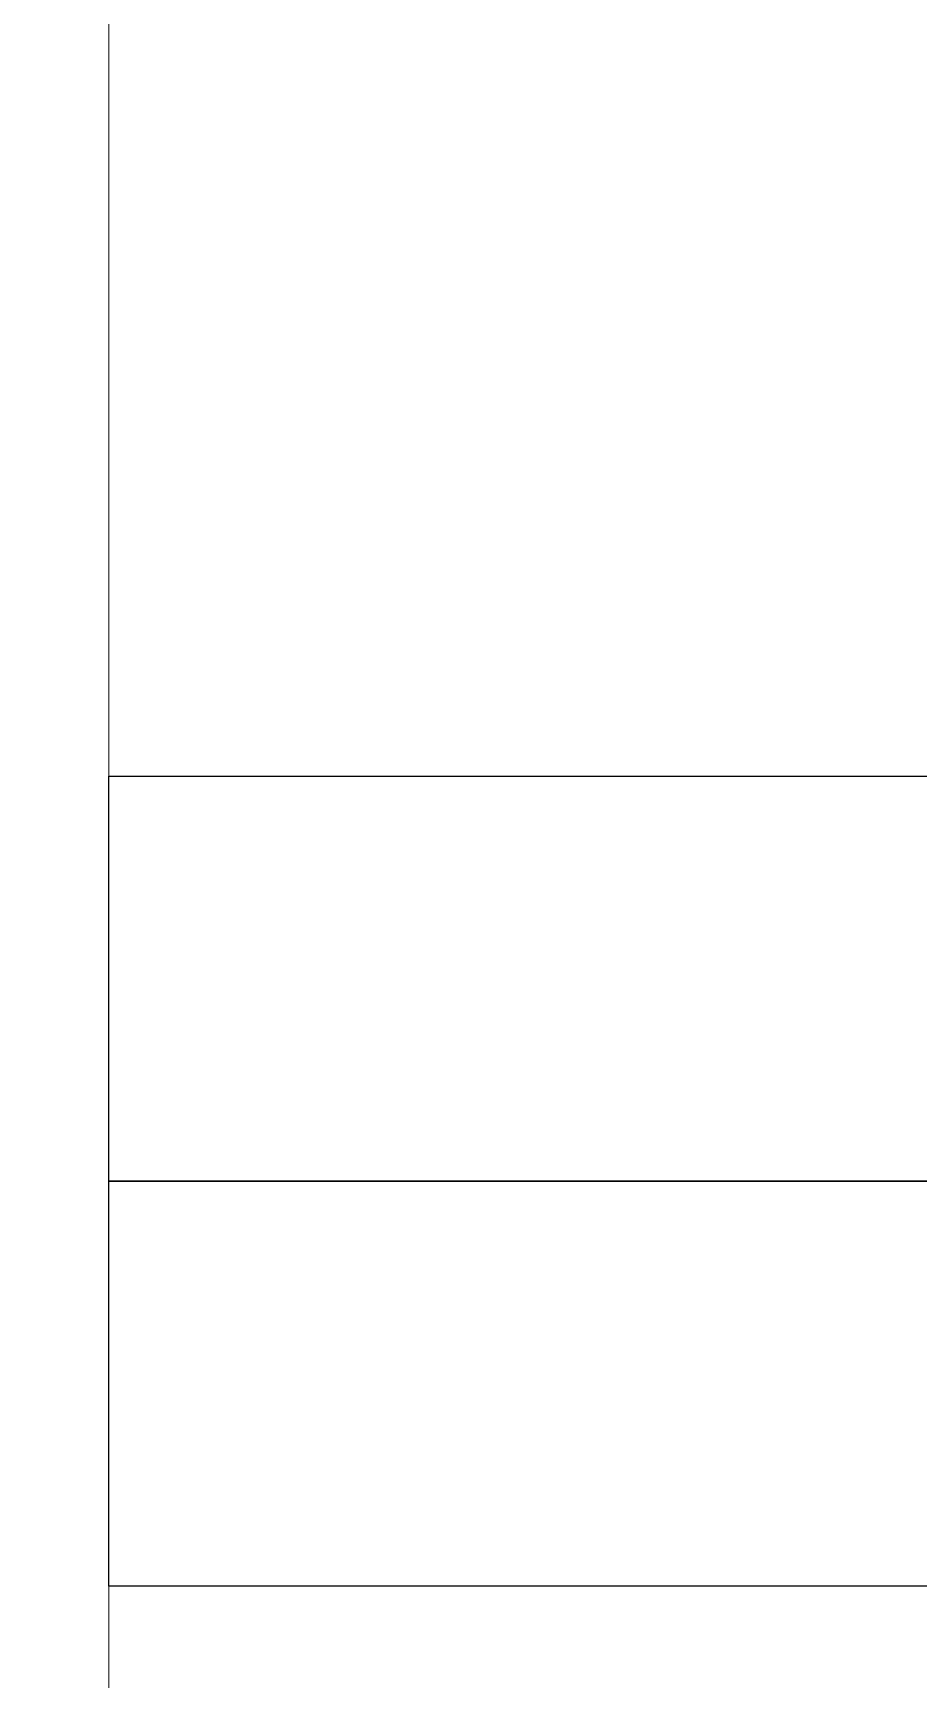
# Model space of a CAD drawing. Header units: millimetres. Extents: x 0 to 1680, y 0 to 594.
# Drawn here: x 99.42 to 106.41, y 507.04 to 520.05 of the extents above; entities that cross this region are included whole.
import ezdxf

# ---------------------------------------------------------------- set-up
doc = ezdxf.new("R2010")
doc.units = ezdxf.units.MM
doc.linetypes.add('K5LT_BASIC', pattern=[0])
doc.linetypes.add('K5LT_THIN_INCLUDED_TO_HATCHING', pattern=[0])
doc.layers.add('Системный слой', color=7, linetype='Continuous')

# ---------------------------------------------------------------- blocks, each defined once
blk = doc.blocks.new('U8')
at = {"layer": 'Системный слой', "color": 150, "linetype": 'K5LT_BASIC', "lineweight": 25, "true_color": 0x0080ff}
for p, q in [((100.018, 510.977), (132.418, 510.977)), ((100.018, 507.777), (100.018, 510.977)), ((132.418, 507.777), (100.018, 507.777))]:
    blk.add_line(p, q, dxfattribs=at)
blk = doc.blocks.new('U10')
at = {"layer": 'Системный слой', "color": 150, "linetype": 'K5LT_BASIC', "lineweight": 25, "true_color": 0x0080ff}
for p, q in [((100.018, 514.177), (132.418, 514.177)), ((100.018, 510.977), (100.018, 514.177)), ((132.418, 510.977), (100.018, 510.977))]:
    blk.add_line(p, q, dxfattribs=at)
blk = doc.blocks.new('U133')
at = {"layer": 'Системный слой', "color": 7, "linetype": 'K5LT_THIN_INCLUDED_TO_HATCHING', "lineweight": 13}
blk.add_line((100.018, 482.977), (100.018, 525.377), dxfattribs=at)

msp = doc.modelspace()

# ---------------------------------------------------------------- block references
at = {"layer": 'Системный слой'}
for name in ['U133', 'U10', 'U8']:
    msp.add_blockref(name, (0, 0), dxfattribs=at)

doc.saveas('drawing.dxf')
